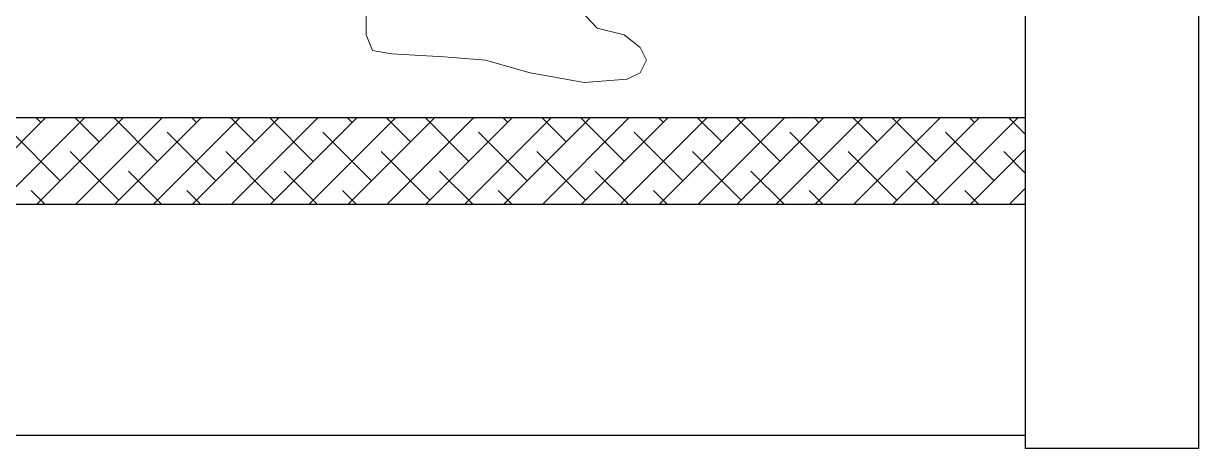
# Model space of a CAD drawing. Extents: x -1568 to -728, y -1287 to -990.
# Drawn here: x -1023.153 to -1019.084, y -1150.631 to -1149.16 of the extents above; entities that cross this region are included whole.
import ezdxf

# ---------------------------------------------------------------- set-up
doc = ezdxf.new("R2010")
doc.units = 0
doc.header["$LTSCALE"] = 5
doc.layers.get('0').update_dxf_attribs({"linetype": 'CONTINUOUS'})
doc.layers.add('fz', color=7, linetype='CONTINUOUS')
doc.layers.add('道路结构', color=7, linetype='CONTINUOUS')
doc.layers.add('标注', color=4, linetype='CONTINUOUS', lineweight=15)
doc.styles.get("Standard").update_dxf_attribs({"font": 'simplex1.shx', "width": 0.7, "bigfont": 'hztxt.shx'})

# ---------------------------------------------------------------- blocks, each defined once
blk = doc.blocks.new('单车')
at = {"color": 143, "linetype": 'Continuous'}
for p, q in [((-1439.1513, -1096.3034), (-1439.1513, -1096.1324)), ((-1438.4287, -1096.1986), (-1438.3515, -1096.2813)), ((-1438.3515, -1096.2813), (-1438.2577, -1096.3034)), ((-1439.1293, -1096.3585), (-1439.1513, -1096.3034)), ((-1438.2577, -1096.3034), (-1438.2025, -1096.3475)), ((-1439.0631, -1096.3696), (-1439.1293, -1096.3585)), ((-1438.881, -1096.3806), (-1439.0631, -1096.3696)), ((-1438.2025, -1096.3475), (-1438.1805, -1096.3916)), ((-1438.7376, -1096.3916), (-1438.881, -1096.3806)), ((-1438.5832, -1096.4358), (-1438.7376, -1096.3916)), ((-1438.1805, -1096.3916), (-1438.2025, -1096.4358)), ((-1438.3956, -1096.4688), (-1438.5832, -1096.4358)), ((-1438.2025, -1096.4358), (-1438.2467, -1096.4578)), ((-1438.2467, -1096.4578), (-1438.3956, -1096.4688))]:
    blk.add_line(p, q, dxfattribs=at)
at = {"color": 143, "width": 0.8, "flags": 9}
for tag in ['YSIZE', 'XSIZE']:
    blk.add_attdef(tag, (-1438.3956, -1096.4688), '', height=0.00181, dxfattribs=at)

msp = doc.modelspace()

# ---------------------------------------------------------------- hatches: boundary and pattern name
at = {"layer": 'fz'}
h = msp.add_hatch(dxfattribs=at)
h.set_pattern_fill('ANSI38', color=256, scale=0.03, style=0)
h.set_pattern_definition([(44.9999999996, (-943291.350825, -2580650.551115), (-0.0673519209076, 0.0673519209085), []), (134.9999999996, (-943291.350825, -2580650.551115), (-0.2020557627236, 0.0673519209094), [0.238125, -0.142875])])
h.paths.add_polyline_path([(-1025.08411, -1149.48535), (-1025.08411, -1149.78535), (-1019.68411, -1149.78535), (-1019.68411, -1149.48535)])

# ---------------------------------------------------------------- linework, layer by layer
for p, q in [((-1043.43411, -1149.48535), (-1019.68411, -1149.48535)), ((-1025.08411, -1149.78535), (-1019.68411, -1149.78535))]:
    msp.add_line(p, q)
at = {"layer": '道路结构'}
for p, q in [((-1019.68411, -1148.89482), (-1019.68411, -1150.63077)), ((-1019.68411, -1148.89482), (-1019.68411, -1150.63077)), ((-1019.08411, -1148.89482), (-1019.08411, -1150.63077)), ((-1019.68411, -1150.58535), (-1032.43391, -1150.58535)), ((-1019.08411, -1150.63077), (-1019.68411, -1150.63077))]:
    msp.add_line(p, q, dxfattribs=at)

# ---------------------------------------------------------------- block references
at = {"layer": '标注'}
msp.add_blockref('单车', (417.18473, -52.89514), dxfattribs=at)

doc.saveas('drawing.dxf')
